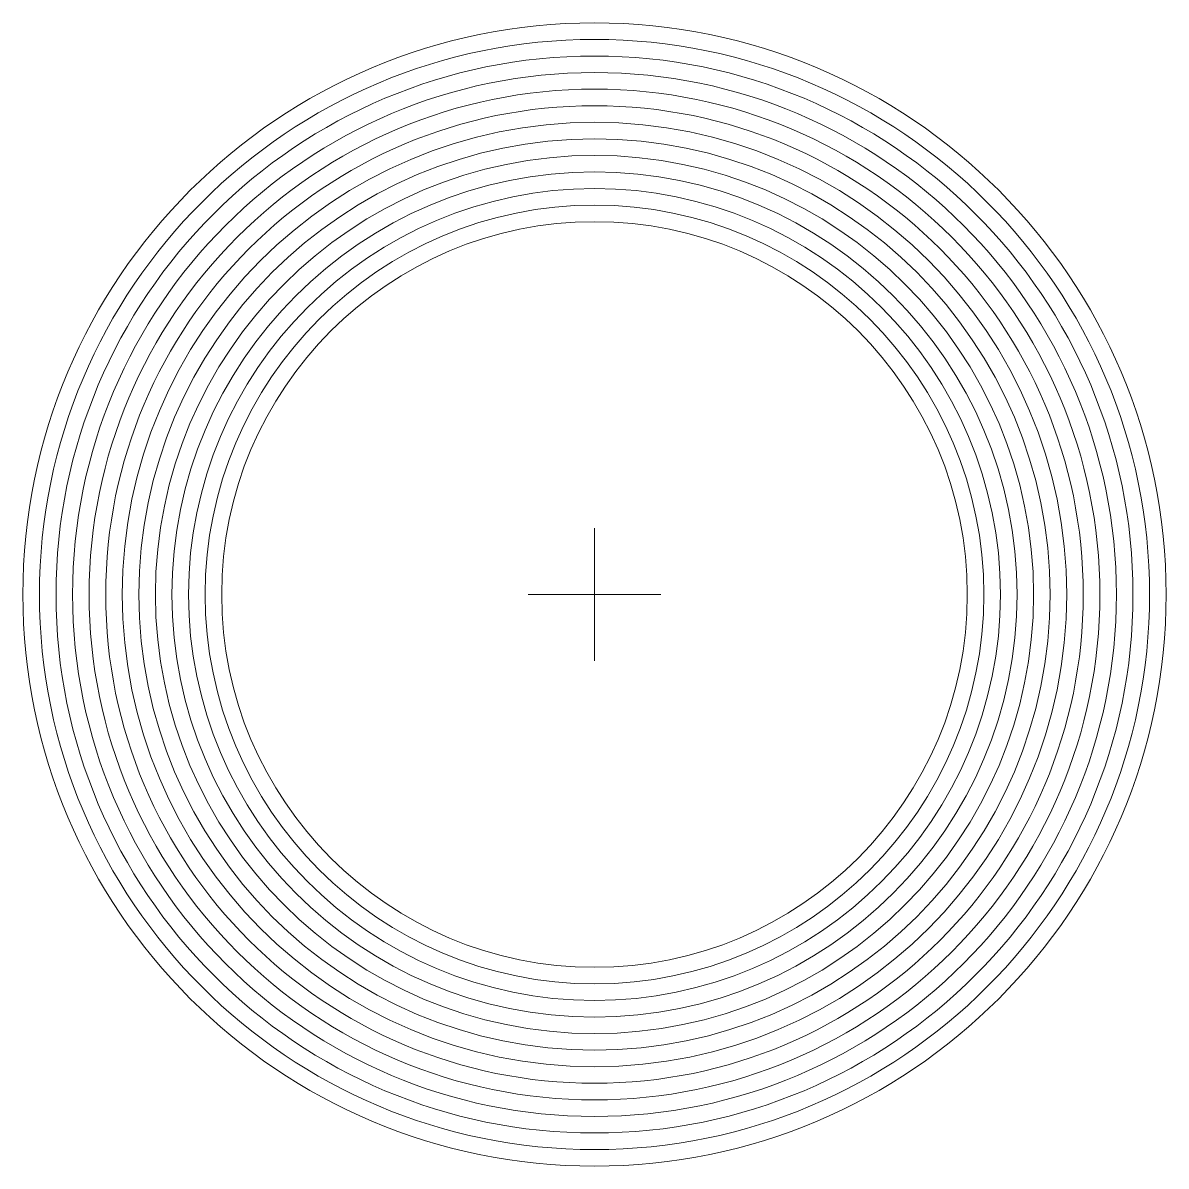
# Model space of a CAD drawing. Header units: millimetres. Extents: x -34.5 to 34.5, y -34.5 to 34.5.
import ezdxf

# ---------------------------------------------------------------- set-up
doc = ezdxf.new("R2010")
doc.units = ezdxf.units.MM
doc.linetypes.add('K5LT_THIN', pattern=[0])

msp = doc.modelspace()

# ---------------------------------------------------------------- linework, layer by layer
at = {"color": 7, "linetype": 'K5LT_THIN', "lineweight": 18}
for q in [(0, 4), (-4, 0), (4, 0), (0, -4)]:
    msp.add_line((0, 0), q, dxfattribs=at)
for radius in [34.5, 33.5, 32.5, 31.5, 30.5, 29.5, 28.5, 27.5, 26.5, 25.5, 24.5, 23.5, 22.5]:
    msp.add_circle((0, 0), radius, dxfattribs=at)

doc.saveas('drawing.dxf')
